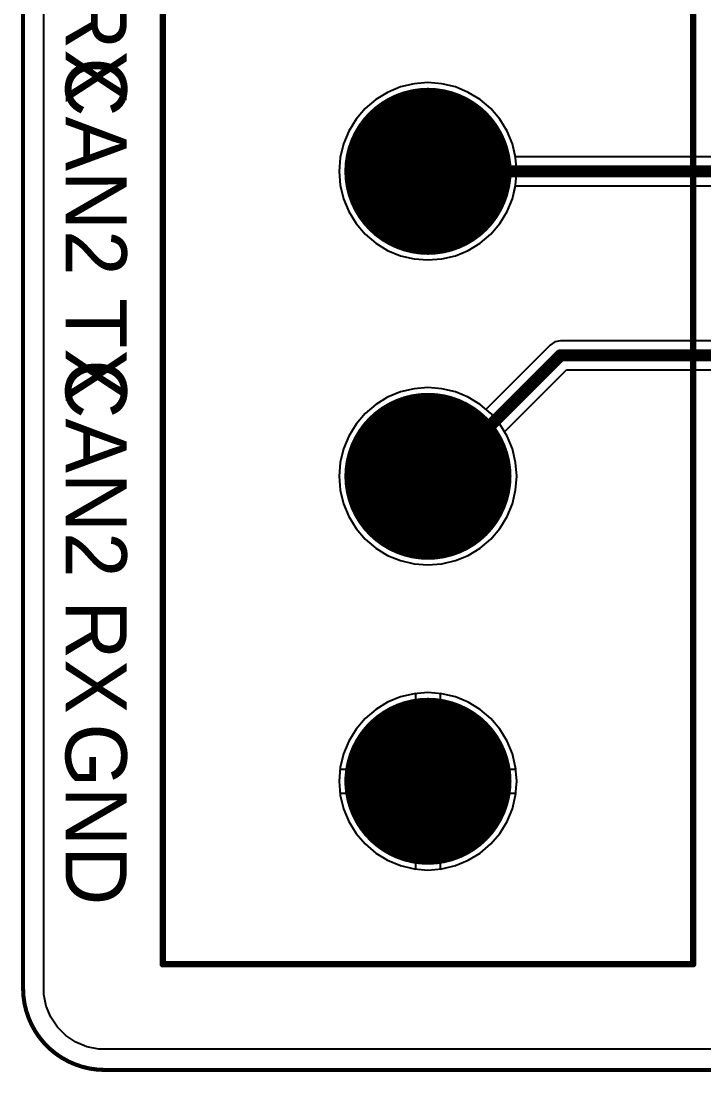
# Model space of a CAD drawing. Header units: millimetres. Extents: x 0 to 3.1, y 0 to 2.57.
# Drawn here: x -0.003 to 0.834, y -0.003 to 1.286 of the extents above; entities that cross this region are included whole.
import ezdxf

# ---------------------------------------------------------------- set-up
doc = ezdxf.new("R2010")
doc.units = ezdxf.units.MM
doc.header["$MEASUREMENT"] = 0
for name, color, linetype in [('BottomLayer', 5, 'Continuous'), ('BottomSolder', 6, 'Continuous'), ('Mechanical2', 216, 'Continuous'), ('MultiLayer', 9, 'Continuous'), ('PadHoleLayer', 156, 'Continuous'), ('TopLayer', 1, 'Continuous'), ('TopOverlay', 2, 'Continuous'), ('TopSolder', 216, 'Continuous')]:
    doc.layers.add(name, color=color, linetype=linetype)

# ---------------------------------------------------------------- blocks, each defined once
blk = doc.blocks.new('OSTYK51106030_33')
at = {"layer": 'BottomLayer', "const_width": 0.0984}
for points in [[(0.8661, 0, 1), (0.9646, 0, 1)], [(1.2402, 0, 1), (1.3386, 0, 1)], [(1.6142, 0, 1), (1.7126, 0, 1)]]:
    blk.add_lwpolyline(points, format="xyb", close=True, dxfattribs=at)
at = {"layer": 'BottomSolder', "const_width": 0.1024}
for points in [[(0.8641, 0, 1), (0.9666, 0, 1)], [(1.2382, 0, 1), (1.3406, 0, 1)], [(1.6122, 0, 1), (1.7146, 0, 1)]]:
    blk.add_lwpolyline(points, format="xyb", close=True, dxfattribs=at)
at = {"layer": 'MultiLayer', "const_width": 0.0984}
for points in [[(0.8661, 0, 1), (0.9646, 0, 1)], [(1.2402, 0, 1), (1.3386, 0, 1)], [(1.6142, 0, 1), (1.7126, 0, 1)]]:
    blk.add_lwpolyline(points, format="xyb", close=True, dxfattribs=at)
at = {"layer": 'PadHoleLayer', "const_width": 0.0394}
for points in [[(0.8957, 0, 1), (0.935, 0, 1)], [(1.2697, 0, 1), (1.3091, 0, 1)], [(1.6437, 0, 1), (1.6831, 0, 1)]]:
    blk.add_lwpolyline(points, format="xyb", close=True, dxfattribs=at)
at = {"layer": 'TopLayer', "const_width": 0.0984}
for points in [[(0.8661, 0, 1), (0.9646, 0, 1)], [(1.2402, 0, 1), (1.3386, 0, 1)], [(1.6142, 0, 1), (1.7126, 0, 1)]]:
    blk.add_lwpolyline(points, format="xyb", close=True, dxfattribs=at)
at = {"layer": 'TopOverlay', "const_width": 0.00787}
for points in [[(1.8878, 0.3248), (-0.4311, 0.3248)], [(1.8878, -0.3248), (1.8878, 0.3248)], [(1.8878, -0.3248), (-0.4311, -0.3248)]]:
    blk.add_lwpolyline(points, dxfattribs=at)
at = {"layer": 'TopOverlay', "const_width": 0.00394}
for points in [[(1.8858, 0.3248, 1), (1.8898, 0.3248, 1)], [(1.8858, 0.3248, 1), (1.8898, 0.3248, 1)], [(1.8858, -0.3248, 1), (1.8898, -0.3248, 1)], [(1.8858, -0.3248, 1), (1.8898, -0.3248, 1)]]:
    blk.add_lwpolyline(points, format="xyb", close=True, dxfattribs=at)
at = {"layer": 'TopSolder', "const_width": 0.1024}
for points in [[(0.8641, 0, 1), (0.9666, 0, 1)], [(1.2382, 0, 1), (1.3406, 0, 1)], [(1.6122, 0, 1), (1.7146, 0, 1)]]:
    blk.add_lwpolyline(points, format="xyb", close=True, dxfattribs=at)

msp = doc.modelspace()

# ---------------------------------------------------------------- linework, layer by layer
at = {"layer": 'BottomLayer'}
for p, q in [((0.0255, 0.1), (0.0255, 2.47)), ((0.4466, 1.1989), (0.4321, 1.19)), ((0.4624, 1.2055), (0.4466, 1.1989)), ((0.479, 1.2095), (0.4624, 1.2055)), ((0.496, 1.2108), (0.479, 1.2095)), ((0.513, 1.2095), (0.496, 1.2108)), ((0.5296, 1.2055), (0.513, 1.2095)), ((0.5454, 1.1989), (0.5296, 1.2055)), ((0.5599, 1.19), (0.5454, 1.1989)), ((0.4321, 1.19), (0.4191, 1.1789)), ((0.5729, 1.1789), (0.5599, 1.19)), ((0.4191, 1.1789), (0.408, 1.166)), ((0.584, 1.166), (0.5729, 1.1789)), ((0.408, 1.166), (0.3991, 1.1514)), ((0.5929, 1.1514), (0.584, 1.166)), ((0.3991, 1.1514), (0.3926, 1.1356)), ((0.5994, 1.1356), (0.5929, 1.1514)), ((0.3926, 1.1356), (0.3886, 1.119)), ((0.6034, 1.119), (0.5994, 1.1356)), ((0.3886, 1.119), (0.3872, 1.102)), ((0.6048, 1.102), (0.6034, 1.119)), ((0.3872, 1.102), (0.3886, 1.085)), ((0.6034, 1.085), (0.6048, 1.102)), ((0.3886, 1.085), (0.3926, 1.0684)), ((0.5994, 1.0684), (0.6034, 1.085)), ((0.3926, 1.0684), (0.3991, 1.0527)), ((0.5929, 1.0527), (0.5994, 1.0684)), ((0.3991, 1.0527), (0.408, 1.0381)), ((0.584, 1.0381), (0.5929, 1.0527)), ((0.408, 1.0381), (0.4191, 1.0251)), ((0.5729, 1.0251), (0.584, 1.0381)), ((0.4191, 1.0251), (0.4321, 1.014)), ((0.5599, 1.014), (0.5729, 1.0251)), ((0.4321, 1.014), (0.4466, 1.0051)), ((0.5454, 1.0051), (0.5599, 1.014)), ((0.4466, 1.0051), (0.4624, 0.9986)), ((0.4624, 0.9986), (0.479, 0.9946)), ((0.479, 0.9946), (0.496, 0.9933)), ((0.496, 0.9933), (0.513, 0.9946)), ((0.513, 0.9946), (0.5296, 0.9986)), ((0.5296, 0.9986), (0.5454, 1.0051)), ((0.4466, 0.8249), (0.4321, 0.816)), ((0.4624, 0.8315), (0.4466, 0.8249)), ((0.479, 0.8354), (0.4624, 0.8315)), ((0.496, 0.8368), (0.479, 0.8354)), ((0.513, 0.8354), (0.496, 0.8368)), ((0.5296, 0.8315), (0.513, 0.8354)), ((0.5454, 0.8249), (0.5296, 0.8315)), ((0.5599, 0.816), (0.5454, 0.8249)), ((0.4321, 0.816), (0.4191, 0.8049)), ((0.5729, 0.8049), (0.5599, 0.816)), ((0.4191, 0.8049), (0.408, 0.7919)), ((0.584, 0.7919), (0.5729, 0.8049)), ((0.408, 0.7919), (0.3991, 0.7774)), ((0.5929, 0.7774), (0.584, 0.7919)), ((0.3991, 0.7774), (0.3926, 0.7616)), ((0.5994, 0.7616), (0.5929, 0.7774)), ((0.3926, 0.7616), (0.3886, 0.745)), ((0.6034, 0.745), (0.5994, 0.7616)), ((0.3886, 0.745), (0.3872, 0.728)), ((0.6048, 0.728), (0.6034, 0.745)), ((0.3872, 0.728), (0.3886, 0.711)), ((0.6034, 0.711), (0.6048, 0.728)), ((0.3886, 0.711), (0.3926, 0.6944)), ((0.5994, 0.6944), (0.6034, 0.711)), ((0.3926, 0.6944), (0.3991, 0.6786)), ((0.5929, 0.6786), (0.5994, 0.6944)), ((0.3991, 0.6786), (0.408, 0.6641)), ((0.584, 0.6641), (0.5929, 0.6786)), ((0.408, 0.6641), (0.4191, 0.6511)), ((0.5729, 0.6511), (0.584, 0.6641)), ((0.4191, 0.6511), (0.4321, 0.64)), ((0.5599, 0.64), (0.5729, 0.6511)), ((0.4321, 0.64), (0.4466, 0.6311)), ((0.5454, 0.6311), (0.5599, 0.64)), ((0.4466, 0.6311), (0.4624, 0.6246)), ((0.4624, 0.6246), (0.479, 0.6206)), ((0.479, 0.6206), (0.496, 0.6193)), ((0.496, 0.6193), (0.513, 0.6206)), ((0.513, 0.6206), (0.5296, 0.6246)), ((0.5296, 0.6246), (0.5454, 0.6311)), ((0.4624, 0.4574), (0.4466, 0.4509)), ((0.479, 0.4614), (0.4624, 0.4574)), ((0.481, 0.4616), (0.479, 0.4614)), ((0.481, 0.369), (0.481, 0.4616)), ((0.513, 0.4614), (0.511, 0.4616)), ((0.511, 0.4616), (0.511, 0.369)), ((0.5296, 0.4574), (0.513, 0.4614)), ((0.5454, 0.4509), (0.5296, 0.4574)), ((0.4321, 0.442), (0.4191, 0.4309)), ((0.4466, 0.4509), (0.4321, 0.442)), ((0.5599, 0.442), (0.5454, 0.4509)), ((0.5729, 0.4309), (0.5599, 0.442)), ((0.4191, 0.4309), (0.408, 0.4179)), ((0.584, 0.4179), (0.5729, 0.4309)), ((0.408, 0.4179), (0.3991, 0.4034)), ((0.5929, 0.4034), (0.584, 0.4179)), ((0.3991, 0.4034), (0.3926, 0.3876)), ((0.5994, 0.3876), (0.5929, 0.4034)), ((0.3926, 0.3876), (0.3886, 0.371)), ((0.6034, 0.371), (0.5994, 0.3876)), ((0.3886, 0.371), (0.3884, 0.369)), ((0.3884, 0.369), (0.481, 0.369)), ((0.511, 0.369), (0.6036, 0.369)), ((0.6036, 0.369), (0.6034, 0.371)), ((0.481, 0.339), (0.3884, 0.339)), ((0.3884, 0.339), (0.3886, 0.337)), ((0.3886, 0.337), (0.3926, 0.3204)), ((0.481, 0.2464), (0.481, 0.339)), ((0.6036, 0.339), (0.511, 0.339)), ((0.511, 0.339), (0.511, 0.2464)), ((0.5994, 0.3204), (0.6034, 0.337)), ((0.6034, 0.337), (0.6036, 0.339)), ((0.3926, 0.3204), (0.3991, 0.3046)), ((0.5929, 0.3046), (0.5994, 0.3204)), ((0.3991, 0.3046), (0.408, 0.2901)), ((0.584, 0.2901), (0.5929, 0.3046)), ((0.408, 0.2901), (0.4191, 0.2771)), ((0.5729, 0.2771), (0.584, 0.2901)), ((0.4191, 0.2771), (0.4321, 0.266)), ((0.5599, 0.266), (0.5729, 0.2771)), ((0.4321, 0.266), (0.4466, 0.2571)), ((0.5454, 0.2571), (0.5599, 0.266)), ((0.4466, 0.2571), (0.4624, 0.2506)), ((0.4624, 0.2506), (0.479, 0.2466)), ((0.479, 0.2466), (0.481, 0.2464)), ((0.511, 0.2464), (0.513, 0.2466)), ((0.513, 0.2466), (0.5296, 0.2506)), ((0.5296, 0.2506), (0.5454, 0.2571)), ((0.0255, 0.0927), (0.0255, 0.1)), ((0.0284, 0.0783), (0.0255, 0.0927)), ((0.034, 0.0647), (0.0284, 0.0783)), ((0.0421, 0.0525), (0.034, 0.0647)), ((0.0525, 0.0421), (0.0421, 0.0525)), ((0.0647, 0.034), (0.0525, 0.0421)), ((0.0783, 0.0284), (0.0647, 0.034)), ((0.0927, 0.0255), (0.0783, 0.0284)), ((2.6413, 0.0255), (0.0927, 0.0255))]:
    msp.add_line(p, q, dxfattribs=at)
at = {"layer": 'Mechanical2', "const_width": 0.005}
for points in [[(0, 2.47), (0, 0.1)], [(0.1, 0), (2.634, 0)]]:
    msp.add_lwpolyline(points, dxfattribs=at)
at = {"layer": 'Mechanical2', "const_width": 0.0025}
for points in [[(-0.0013, 0.1, 1), (0.0013, 0.1, 1)], [(-0.0013, 0.1, 1), (0.0013, 0.1, 1)], [(0.0988, 0, 1), (0.1013, 0, 1)], [(0.0988, 0, 1), (0.1013, 0, 1)]]:
    msp.add_lwpolyline(points, format="xyb", close=True, dxfattribs=at)
at = {"layer": 'Mechanical2', "const_width": 0.005}
msp.add_lwpolyline([(0.1, 0, -0.414214), (0, 0.1)], format="xyb", dxfattribs=at)
at = {"layer": 'TopLayer'}
for p, q in [((0.0255, 0.1), (0.0255, 2.47)), ((0.4466, 1.1989), (0.4321, 1.19)), ((0.4624, 1.2055), (0.4466, 1.1989)), ((0.479, 1.2095), (0.4624, 1.2055)), ((0.496, 1.2108), (0.479, 1.2095)), ((0.513, 1.2095), (0.496, 1.2108)), ((0.5296, 1.2055), (0.513, 1.2095)), ((0.5454, 1.1989), (0.5296, 1.2055)), ((0.5599, 1.19), (0.5454, 1.1989)), ((0.4321, 1.19), (0.4191, 1.1789)), ((0.5729, 1.1789), (0.5599, 1.19)), ((0.4191, 1.1789), (0.408, 1.166)), ((0.584, 1.166), (0.5729, 1.1789)), ((0.408, 1.166), (0.3991, 1.1514)), ((0.5929, 1.1514), (0.584, 1.166)), ((0.3991, 1.1514), (0.3926, 1.1356)), ((0.5994, 1.1356), (0.5929, 1.1514)), ((0.3926, 1.1356), (0.3886, 1.119)), ((0.6032, 1.1199), (0.5994, 1.1356)), ((0.3886, 1.119), (0.3872, 1.102)), ((0.8918, 1.1199), (0.6032, 1.1199)), ((0.3872, 1.102), (0.3886, 1.085)), ((0.3886, 1.085), (0.3926, 1.0684)), ((0.5994, 1.0684), (0.6032, 1.0842)), ((0.6032, 1.0842), (0.8918, 1.0842)), ((0.3926, 1.0684), (0.3991, 1.0527)), ((0.5929, 1.0527), (0.5994, 1.0684)), ((0.3991, 1.0527), (0.408, 1.0381)), ((0.584, 1.0381), (0.5929, 1.0527)), ((0.408, 1.0381), (0.4191, 1.0251)), ((0.5729, 1.0251), (0.584, 1.0381)), ((0.4191, 1.0251), (0.4321, 1.014)), ((0.5599, 1.014), (0.5729, 1.0251)), ((0.4321, 1.014), (0.4466, 1.0051)), ((0.5454, 1.0051), (0.5599, 1.014)), ((0.4466, 1.0051), (0.4624, 0.9986)), ((0.4624, 0.9986), (0.479, 0.9946)), ((0.479, 0.9946), (0.496, 0.9933)), ((0.496, 0.9933), (0.513, 0.9946)), ((0.513, 0.9946), (0.5296, 0.9986)), ((0.5296, 0.9986), (0.5454, 1.0051)), ((0.6516, 0.8929), (0.6458, 0.889)), ((0.6584, 0.8942), (0.6516, 0.8929)), ((0.947, 0.8942), (0.6584, 0.8942)), ((0.6458, 0.889), (0.5669, 0.8101)), ((0.5898, 0.7825), (0.6658, 0.8585)), ((0.6658, 0.8585), (0.896, 0.8585)), ((0.4466, 0.8249), (0.4321, 0.816)), ((0.4624, 0.8315), (0.4466, 0.8249)), ((0.479, 0.8354), (0.4624, 0.8315)), ((0.496, 0.8368), (0.479, 0.8354)), ((0.513, 0.8354), (0.496, 0.8368)), ((0.5296, 0.8315), (0.513, 0.8354)), ((0.5454, 0.8249), (0.5296, 0.8315)), ((0.5599, 0.816), (0.5454, 0.8249)), ((0.4321, 0.816), (0.4191, 0.8049)), ((0.5669, 0.8101), (0.5599, 0.816)), ((0.4191, 0.8049), (0.408, 0.7919)), ((0.408, 0.7919), (0.3991, 0.7774)), ((0.3991, 0.7774), (0.3926, 0.7616)), ((0.5929, 0.7774), (0.5898, 0.7825)), ((0.5994, 0.7616), (0.5929, 0.7774)), ((0.3926, 0.7616), (0.3886, 0.745)), ((0.6034, 0.745), (0.5994, 0.7616)), ((0.3886, 0.745), (0.3872, 0.728)), ((0.6048, 0.728), (0.6034, 0.745)), ((0.3872, 0.728), (0.3886, 0.711)), ((0.6034, 0.711), (0.6048, 0.728)), ((0.3886, 0.711), (0.3926, 0.6944)), ((0.5994, 0.6944), (0.6034, 0.711)), ((0.3926, 0.6944), (0.3991, 0.6786)), ((0.5929, 0.6786), (0.5994, 0.6944)), ((0.3991, 0.6786), (0.408, 0.6641)), ((0.584, 0.6641), (0.5929, 0.6786)), ((0.408, 0.6641), (0.4191, 0.6511)), ((0.5729, 0.6511), (0.584, 0.6641)), ((0.4191, 0.6511), (0.4321, 0.64)), ((0.5599, 0.64), (0.5729, 0.6511)), ((0.4321, 0.64), (0.4466, 0.6311)), ((0.5454, 0.6311), (0.5599, 0.64)), ((0.4466, 0.6311), (0.4624, 0.6246)), ((0.4624, 0.6246), (0.479, 0.6206)), ((0.479, 0.6206), (0.496, 0.6193)), ((0.496, 0.6193), (0.513, 0.6206)), ((0.513, 0.6206), (0.5296, 0.6246)), ((0.5296, 0.6246), (0.5454, 0.6311)), ((0.4624, 0.4574), (0.4466, 0.4509)), ((0.479, 0.4614), (0.4624, 0.4574)), ((0.496, 0.4628), (0.479, 0.4614)), ((0.513, 0.4614), (0.496, 0.4628)), ((0.5296, 0.4574), (0.513, 0.4614)), ((0.5454, 0.4509), (0.5296, 0.4574)), ((0.4321, 0.442), (0.4191, 0.4309)), ((0.4466, 0.4509), (0.4321, 0.442)), ((0.5599, 0.442), (0.5454, 0.4509)), ((0.5729, 0.4309), (0.5599, 0.442)), ((0.4191, 0.4309), (0.408, 0.4179)), ((0.584, 0.4179), (0.5729, 0.4309)), ((0.408, 0.4179), (0.3991, 0.4034)), ((0.5929, 0.4034), (0.584, 0.4179)), ((0.3991, 0.4034), (0.3926, 0.3876)), ((0.5994, 0.3876), (0.5929, 0.4034)), ((0.3926, 0.3876), (0.3886, 0.371)), ((0.6034, 0.371), (0.5994, 0.3876)), ((0.3886, 0.371), (0.3872, 0.354)), ((0.6048, 0.354), (0.6034, 0.371)), ((0.3872, 0.354), (0.3886, 0.337)), ((0.6034, 0.337), (0.6048, 0.354)), ((0.3886, 0.337), (0.3926, 0.3204)), ((0.5994, 0.3204), (0.6034, 0.337)), ((0.3926, 0.3204), (0.3991, 0.3046)), ((0.5929, 0.3046), (0.5994, 0.3204)), ((0.3991, 0.3046), (0.408, 0.2901)), ((0.584, 0.2901), (0.5929, 0.3046)), ((0.408, 0.2901), (0.4191, 0.2771)), ((0.5729, 0.2771), (0.584, 0.2901)), ((0.4191, 0.2771), (0.4321, 0.266)), ((0.5599, 0.266), (0.5729, 0.2771)), ((0.4321, 0.266), (0.4466, 0.2571)), ((0.5454, 0.2571), (0.5599, 0.266)), ((0.4466, 0.2571), (0.4624, 0.2506)), ((0.4624, 0.2506), (0.479, 0.2466)), ((0.479, 0.2466), (0.496, 0.2452)), ((0.496, 0.2452), (0.513, 0.2466)), ((0.513, 0.2466), (0.5296, 0.2506)), ((0.5296, 0.2506), (0.5454, 0.2571)), ((0.0255, 0.0927), (0.0255, 0.1)), ((0.0284, 0.0783), (0.0255, 0.0927)), ((0.034, 0.0647), (0.0284, 0.0783)), ((0.0421, 0.0525), (0.034, 0.0647)), ((0.0525, 0.0421), (0.0421, 0.0525)), ((0.0647, 0.034), (0.0525, 0.0421)), ((0.0783, 0.0284), (0.0647, 0.034)), ((0.0927, 0.0255), (0.0783, 0.0284)), ((2.6413, 0.0255), (0.0927, 0.0255))]:
    msp.add_line(p, q, dxfattribs=at)
at = {"layer": 'TopLayer', "const_width": 0.015}
for points in [[(0.496, 1.102), (0.9134, 1.102)], [(0.51, 0.728), (0.6584, 0.8764)], [(0.6584, 0.8764), (0.947, 0.8764)], [(0.496, 0.728), (0.51, 0.728)]]:
    msp.add_lwpolyline(points, dxfattribs=at)
at = {"layer": 'TopLayer', "const_width": 0.0075}
for points in [[(0.4923, 1.102, 1), (0.4998, 1.102, 1)], [(0.6546, 0.8764, 1), (0.6621, 0.8764, 1)], [(0.6546, 0.8764, 1), (0.6621, 0.8764, 1)], [(0.4923, 0.728, 1), (0.4998, 0.728, 1)], [(0.5063, 0.728, 1), (0.5138, 0.728, 1)], [(0.5063, 0.728, 1), (0.5138, 0.728, 1)]]:
    msp.add_lwpolyline(points, format="xyb", close=True, dxfattribs=at)

# ---------------------------------------------------------------- block references
at = {"rotation": 270}
msp.add_blockref('OSTYK51106030_33', (0.496, 2.0174), dxfattribs=at)

# ---------------------------------------------------------------- texts
at = {"layer": 'TopOverlay'}
for s, p in [('CAN1 RX', (0.052, 1.6194)), ('CAN2 TX', (0.052, 1.2417)), ('CAN2 RX', (0.052, 0.8714)), ('GND', (0.052, 0.4249))]:
    msp.add_text(s, height=0.075, rotation=270, dxfattribs=at).set_placement(p)

doc.saveas('drawing.dxf')
